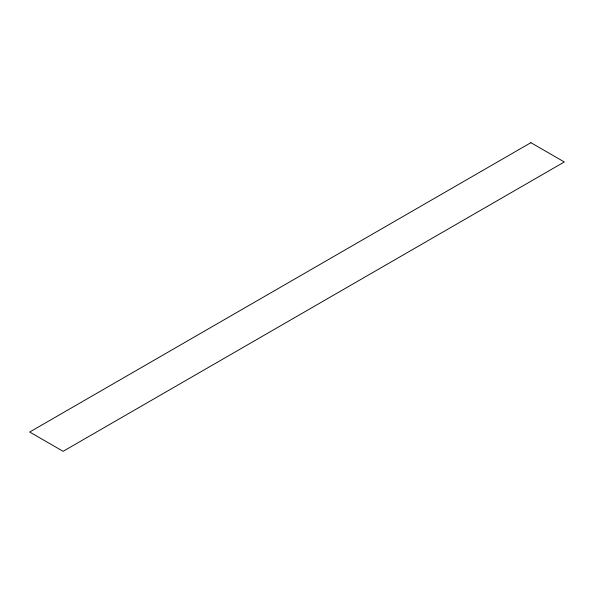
<?xml version="1.0" encoding="UTF-8"?>
<svg xmlns="http://www.w3.org/2000/svg" width="594" height="594" viewBox="0 0 594 594"><rect width="100%" height="100%" fill="white"/><g stroke="black" fill="none" stroke-linecap="round" stroke-linejoin="round"><path stroke-width="0.89" d="M530.888 142.679L29.7 432.031L63.113 451.321L564.3 161.969L530.888 142.679"/></g></svg>
